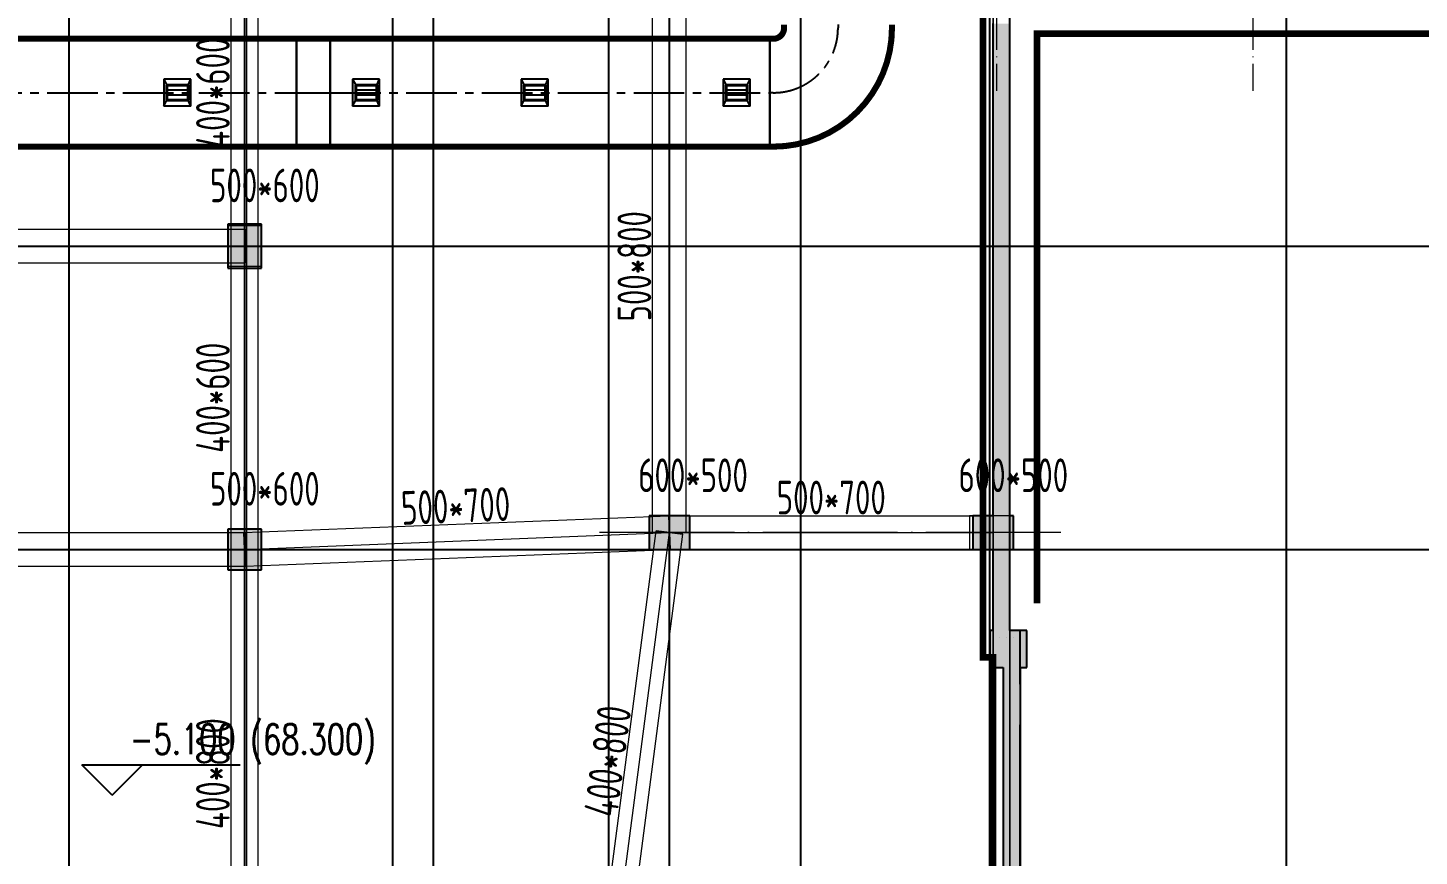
# Model space of a CAD drawing. Extents: x 369444 to 684549, y -549309 to 575337.
# Drawn here: x 585009 to 605643, y 429957 to 442245 of the extents above; entities that cross this region are included whole.
import ezdxf

# ---------------------------------------------------------------- set-up
doc = ezdxf.new("R2010")
doc.units = 0
doc.header["$LTSCALE"] = 1000
doc.header["$MEASUREMENT"] = 0
for name, pattern in [('CENTER2', [1.125, 0.75, -0.125, 0.125, -0.125]), ('DASH', [0.35, 0.25, -0.1]), ('DOTE', [2.42, 2, -0.2, 0.02, -0.2])]:
    doc.linetypes.add(name, pattern=pattern)
for name, color, linetype, lineweight, true_color in [('-1-0-1', 7, 'Continuous', 0, 0xc0c0c0), ('-1-1-2', 7, 'Continuous', 0, 0xc0c0c0), ('-2-0-1', 1, 'Continuous', 0, 0xff0000), ('-2-1-2', 9, 'Continuous', 0, 0x808080), ('1-6-1', 7, 'Continuous', 0, 0x55ff55), ('1-6-2', 7, 'Continuous', 0, 0x55ff55), ('11-6-1', 2, 'Continuous', 0, 0xffff00), ('11-6-2', 2, 'Continuous', 0, 0xffff00), ('11-6-5', 2, 'Continuous', 0, 0xffff00), ('12-6-1', 4, 'Continuous', 0, 0x00ffff), ('12-6-2', 4, 'Continuous', 0, 0x00ffff), ('12-6-5', 4, 'Continuous', 0, 0x00ffff)]:
    doc.layers.add(name, color=color, linetype=linetype, lineweight=lineweight, true_color=true_color)
for name, color, linetype in [('A-WALL-HATCH', 8, 'Continuous'), ('COLUMN', 9, 'Continuous'), ('DOTE', 1, 'Continuous'), ('DUCT-排烟中心线', 5, 'CENTER2'), ('DUCT-排烟法兰', 4, 'Continuous'), ('DUCT-排烟管', 2, 'Continuous'), ('DUCT-排烟管端线', 4, 'Continuous'), ('HS-A-轮廓线-地下室', 3, 'DASH'), ('PUB_HATCH', 8, 'Continuous'), ('WALL', 9, 'Continuous'), ('二期轮廓线', 8, 'DASH'), ('景观场地标高', 4, 'Continuous'), ('防火分区线', 7, 'Continuous'), ('风管标注', 3, 'Continuous')]:
    doc.layers.add(name, color=color, linetype=linetype)
doc.layers.add("DOTE'", color=212, linetype='DOTE', lineweight=9)
doc.layers.add('DOTE2', color=122, linetype='DOTE', lineweight=9)
doc.styles.add('_TCH_DIM', font='SIMPLEX', dxfattribs={"bigfont": 'GBCBIG'})
doc.styles.add('yjkcad', font='yjkeng.shx', dxfattribs={"width": 0.7, "height": 250, "bigfont": 'yjkchn.shx'})

# ---------------------------------------------------------------- blocks, each defined once
blk = doc.blocks.new('N-风管')
at = {"color": 0}
for p, q in [((38489422981.045303, 3905535955.368454, 2600), (38489423029.045303, 3905535866.479565, 2600)), ((38489423381.045303, 3905535955.368454, 2600), (38489422981.045303, 3905535955.368454, 2600)), ((38489422981.045303, 3905535955.368454, 2600), (38489422981.045303, 3905535555.368454, 2600)), ((38489423341.045303, 3905535792.405491, 2600), (38489423029.045303, 3905535792.405491, 2600)), ((38489423341.045303, 3905535866.479565, 2600), (38489423381.045303, 3905535955.368454, 2600)), ((38489423381.045303, 3905535555.368454, 2600), (38489423381.045303, 3905535955.368454, 2600)), ((38489425780.545303, 3905535955.368454, 2600), (38489425828.545303, 3905535866.479565, 2600)), ((38489426180.545303, 3905535955.368454, 2600), (38489425780.545303, 3905535955.368454, 2600)), ((38489425780.545303, 3905535955.368454, 2600), (38489425780.545303, 3905535555.368454, 2600)), ((38489426140.545303, 3905535792.405491, 2600), (38489425828.545303, 3905535792.405491, 2600)), ((38489426140.545303, 3905535866.479565, 2600), (38489426180.545303, 3905535955.368454, 2600)), ((38489426180.545303, 3905535555.368454, 2600), (38489426180.545303, 3905535955.368454, 2600)), ((38489428280.545303, 3905535955.368454, 2600), (38489428328.545303, 3905535866.479565, 2600)), ((38489428680.545303, 3905535955.368454, 2600), (38489428280.545303, 3905535955.368454, 2600)), ((38489428280.545303, 3905535955.368454, 2600), (38489428280.545303, 3905535555.368454, 2600)), ((38489428640.545303, 3905535792.405491, 2600), (38489428328.545303, 3905535792.405491, 2600)), ((38489428640.545303, 3905535866.479565, 2600), (38489428680.545303, 3905535955.368454, 2600)), ((38489428680.545303, 3905535555.368454, 2600), (38489428680.545303, 3905535955.368454, 2600)), ((38489431275.545303, 3905535955.368454, 2600), (38489431323.545303, 3905535866.479565, 2600)), ((38489431675.545303, 3905535955.368454, 2600), (38489431275.545303, 3905535955.368454, 2600)), ((38489431275.545303, 3905535955.368454, 2600), (38489431275.545303, 3905535555.368454, 2600)), ((38489431635.545303, 3905535792.405491, 2600), (38489431323.545303, 3905535792.405491, 2600)), ((38489431635.545303, 3905535866.479565, 2600), (38489431675.545303, 3905535955.368454, 2600)), ((38489431675.545303, 3905535555.368454, 2600), (38489431675.545303, 3905535955.368454, 2600)), ((38489422981.045303, 3905535555.368454, 2600), (38489423029.045303, 3905535644.257343, 2600)), ((38489423341.045303, 3905535718.331417, 2600), (38489423029.045303, 3905535718.331417, 2600)), ((38489423381.045303, 3905535555.368454, 2600), (38489423341.045303, 3905535644.257343, 2600)), ((38489425780.545303, 3905535555.368454, 2600), (38489425828.545303, 3905535644.257343, 2600)), ((38489426140.545303, 3905535718.331417, 2600), (38489425828.545303, 3905535718.331417, 2600)), ((38489426180.545303, 3905535555.368454, 2600), (38489426140.545303, 3905535644.257343, 2600)), ((38489428280.545303, 3905535555.368454, 2600), (38489428328.545303, 3905535644.257343, 2600)), ((38489428640.545303, 3905535718.331417, 2600), (38489428328.545303, 3905535718.331417, 2600)), ((38489428680.545303, 3905535555.368454, 2600), (38489428640.545303, 3905535644.257343, 2600)), ((38489431275.545303, 3905535555.368454, 2600), (38489431323.545303, 3905535644.257343, 2600)), ((38489431635.545303, 3905535718.331417, 2600), (38489431323.545303, 3905535718.331417, 2600)), ((38489431675.545303, 3905535555.368454, 2600), (38489431635.545303, 3905535644.257343, 2600))]:
    blk.add_line(p, q, dxfattribs=at)
at = {"color": 0, "lineweight": 40}
for p, q in [((38489423029.045303, 3905535866.479565, 2600), (38489423029.045303, 3905535644.257343, 2600)), ((38489423029.045303, 3905535866.479565, 2600), (38489423341.045303, 3905535866.479565, 2600)), ((38489423341.045303, 3905535644.257343, 2600), (38489423341.045303, 3905535866.479565, 2600)), ((38489425828.545303, 3905535866.479565, 2600), (38489425828.545303, 3905535644.257343, 2600)), ((38489425828.545303, 3905535866.479565, 2600), (38489426140.545303, 3905535866.479565, 2600)), ((38489426140.545303, 3905535644.257343, 2600), (38489426140.545303, 3905535866.479565, 2600)), ((38489428328.545303, 3905535866.479565, 2600), (38489428328.545303, 3905535644.257343, 2600)), ((38489428328.545303, 3905535866.479565, 2600), (38489428640.545303, 3905535866.479565, 2600)), ((38489428640.545303, 3905535644.257343, 2600), (38489428640.545303, 3905535866.479565, 2600)), ((38489431323.545303, 3905535866.479565, 2600), (38489431323.545303, 3905535644.257343, 2600)), ((38489431323.545303, 3905535866.479565, 2600), (38489431635.545303, 3905535866.479565, 2600)), ((38489431635.545303, 3905535644.257343, 2600), (38489431635.545303, 3905535866.479565, 2600)), ((38489423029.045303, 3905535644.257343, 2600), (38489423341.045303, 3905535644.257343, 2600)), ((38489425828.545303, 3905535644.257343, 2600), (38489426140.545303, 3905535644.257343, 2600)), ((38489428328.545303, 3905535644.257343, 2600), (38489428640.545303, 3905535644.257343, 2600)), ((38489431323.545303, 3905535644.257343, 2600), (38489431635.545303, 3905535644.257343, 2600))]:
    blk.add_line(p, q, dxfattribs=at)
at = {"color": 0, "linetype": 'Continuous'}
for p, q in [((38489423381.045303, 3905535555.368454, 2600), (38489422981.045303, 3905535555.368454, 2600)), ((38489426180.545303, 3905535555.368454, 2600), (38489425780.545303, 3905535555.368454, 2600)), ((38489428680.545303, 3905535555.368454, 2600), (38489428280.545303, 3905535555.368454, 2600)), ((38489431675.545303, 3905535555.368454, 2600), (38489431275.545303, 3905535555.368454, 2600))]:
    blk.add_line(p, q, dxfattribs=at)
at = {"layer": 'DUCT-排烟中心线', "color": 0}
for p, q in [((38489432980.627274, 3905536765.368454), (38489432980.627274, 3905536715.368454)), ((38489417876.766876, 3905535755.368454), (38489424950.127274, 3905535755.368454)), ((38489424950.327263, 3905535755.368454), (38489425450.327263, 3905535755.368454)), ((38489425450.52726, 3905535755.368454), (38489431970.427269, 3905535755.368454)), ((38489432020.627274, 3905535755.368454), (38489431970.627274, 3905535755.368454))]:
    blk.add_line(p, q, dxfattribs=at)
blk.add_arc((38489432020.627274, 3905536715.368454), 960, 270, 359.9999999715, dxfattribs=at)
at = {"layer": 'DUCT-排烟法兰', "color": 0}
for p, q in [((38489424950.227257, 3905536595.368454), (38489424950.227257, 3905534915.368454)), ((38489425450.427261, 3905534915.368454), (38489425450.427261, 3905536595.368454)), ((38489431970.527267, 3905536595.368454), (38489431970.527267, 3905534915.368454))]:
    blk.add_line(p, q, dxfattribs=at)
at = {"layer": 'DUCT-排烟管', "color": 0, "extrusion": (0, 0, -1), "const_width": 90}
for points in [[(-38489433780.627274, 3905536715.368454, 0.4142135623), (-38489432020.627274, 3905534955.368454)], [(-38489432180.627274, 3905536715.368454, 0.4142135624), (-38489432020.627274, 3905536555.368454)]]:
    blk.add_lwpolyline(points, format="xyb", dxfattribs=at)
at = {"layer": 'DUCT-排烟管', "color": 0, "const_width": 90}
for points in [[(38489432180.627274, 3905536715.368454), (38489432180.627274, 3905536765.368454)], [(38489433780.627274, 3905536765.368454), (38489433780.627274, 3905536715.368454)], [(38489424950.127274, 3905536555.368454), (38489417876.766876, 3905536555.368454)], [(38489424950.327263, 3905536555.368454), (38489425450.327263, 3905536555.368454)], [(38489431970.427269, 3905536555.368454), (38489425450.52726, 3905536555.368454)], [(38489431970.627274, 3905536555.368454), (38489432020.627274, 3905536555.368454)], [(38489417876.766876, 3905534955.368454), (38489424950.127274, 3905534955.368454)], [(38489424950.327263, 3905534955.368454), (38489425450.327263, 3905534955.368454)], [(38489425450.52726, 3905534955.368454), (38489431970.427269, 3905534955.368454)], [(38489432020.627274, 3905534955.368454), (38489431970.627274, 3905534955.368454)]]:
    blk.add_lwpolyline(points, dxfattribs=at)
at = {"layer": 'DUCT-排烟管端线', "color": 0}
for p, q in [((38489424950.127274, 3905534955.368454), (38489424950.127274, 3905536555.368454)), ((38489424950.327263, 3905536555.368454), (38489424950.327263, 3905534955.368454)), ((38489425450.327263, 3905534955.368454), (38489425450.327263, 3905536555.368454)), ((38489425450.52726, 3905536555.368454), (38489425450.52726, 3905534955.368454)), ((38489431970.427269, 3905534955.368454), (38489431970.427269, 3905536555.368454)), ((38489431970.627274, 3905534955.368454), (38489431970.627274, 3905536555.368454))]:
    blk.add_line(p, q, dxfattribs=at)

msp = doc.modelspace()

# ---------------------------------------------------------------- hatches: boundary and pattern name
at = {"layer": 'A-WALL-HATCH'}
for points in [[(587974.7, 438681.6), (588474.7, 438681.6), (588474.7, 439331.6), (587974.7, 439331.6)], [(594224.7, 434506.6), (594824.7, 434506.6), (594824.7, 435006.6), (594224.7, 435006.6)], [(599024.6, 434506.9), (599624.6, 434506.9), (599624.6, 435006.9), (599024.6, 435006.9)], [(587974.7, 434206.6), (588474.7, 434206.6), (588474.7, 434806.6), (587974.7, 434806.6)], [(599274.5, 432757), (599824.5, 432757), (599824.5, 433307), (599274.5, 433307)]]:
    msp.add_hatch(color=256, dxfattribs=at).paths.add_polyline_path(points)
at = {"layer": 'PUB_HATCH', "linetype": 'ByBlock'}
for points in [[(599574.5, 442307), (599324.5, 442307), (599324.5, 435006.9), (599574.5, 435006.9)], [(599574.5, 434506.9), (599324.5, 434506.9), (599324.5, 433307), (599574.5, 433307)], [(599474.4, 429482), (599724.4, 429482), (599724.4, 432757), (599474.4, 432757)]]:
    msp.add_hatch(color=256, dxfattribs=at).paths.add_polyline_path(points)

# ---------------------------------------------------------------- linework, layer by layer
at = {"layer": '-1-0-1', "color": 0}
for p in [(588224.3, 439007.1, -3600), (594524.3, 434757.1, -3600), (599324.3, 434757.1, -3600), (588224.3, 434507.1, -3600)]:
    msp.add_point(p, dxfattribs=at)
at = {"layer": '-1-1-2', "color": 0}
for p, q in [((588224.3, 439007.1, -3600), (588224.3, 439007.1)), ((594524.3, 434757.1, -3600), (594524.3, 434757.1)), ((599324.3, 434757.1, -3600), (599324.3, 434757.1)), ((588224.3, 434507.1, -3600), (588224.3, 434507.1))]:
    msp.add_line(p, q, dxfattribs=at)
at = {"layer": '-2-0-1', "color": 0}
for p, q in [((588224.3, 439007.1, -3600), (588224.3, 443557.1, -3600)), ((594524.3, 434757.1, -3600), (594524.3, 442657.1, -3600)), ((599324.3, 434757.1, -3600), (599324.3, 442657.1, -3600)), ((580174.3, 439007.1, -3600), (588224.3, 439007.1, -3600)), ((588224.3, 434507.1, -3600), (588224.3, 439007.1, -3600)), ((588224.3, 434507.1, -3600), (594524.3, 434757.1, -3600)), ((593624.3, 427857.1, -3600), (594524.3, 434757.1, -3600)), ((594524.3, 434757.1, -3600), (599324.3, 434757.1, -3600)), ((599324.3, 427857.1, -3600), (599324.3, 434757.1, -3600)), ((580174.3, 434507.1, -3600), (588224.3, 434507.1, -3600)), ((588224.3, 427857.1, -3600), (588224.3, 434507.1, -3600))]:
    msp.add_line(p, q, dxfattribs=at)
at = {"layer": '-2-1-2', "color": 0}
for p, q in [((588224.3, 439007.1), (588224.3, 443557.1)), ((594524.3, 434757.1), (594524.3, 442657.1)), ((599324.3, 434757.1), (599324.3, 442657.1)), ((580174.3, 439007.1), (588224.3, 439007.1)), ((588224.3, 434507.1), (588224.3, 439007.1)), ((588224.3, 434507.1), (594524.3, 434757.1)), ((593624.3, 427857.1), (594524.3, 434757.1)), ((594524.3, 434757.1), (599324.3, 434757.1)), ((599324.3, 427857.1), (599324.3, 434757.1)), ((580174.3, 434507.1), (588224.3, 434507.1)), ((588224.3, 427857.1), (588224.3, 434507.1))]:
    msp.add_line(p, q, dxfattribs=at)
at = {"layer": '1-6-1', "color": 0}
for p, q in [((599274.3, 442807.1, -3600), (599274.3, 434757.1, -3600)), ((599274.3, 434757.1), (599274.3, 442807.1)), ((599574.3, 442507.1), (599574.3, 434757.1)), ((599574.3, 434757.1, -3600), (599574.3, 442507.1, -3600)), ((599274.3, 434757.1, -3600), (599274.3, 434757.1)), ((599274.3, 434757.1, -3600), (599274.3, 427857.1, -3600)), ((599274.3, 434757.1), (599274.3, 434757.1, -3600)), ((599274.3, 427857.1), (599274.3, 434757.1)), ((599574.3, 434757.1), (599574.3, 434757.1, -3600)), ((599574.3, 434757.1), (599574.3, 427857.1)), ((599574.3, 434757.1, -3600), (599574.3, 434757.1)), ((599574.3, 427857.1, -3600), (599574.3, 434757.1, -3600))]:
    msp.add_line(p, q, dxfattribs=at)
at = {"layer": '1-6-2', "color": 0}
for p, q in [((599324.3, 442657.1), (599324.3, 434757.1)), ((599324.3, 434757.1, -3600), (599324.3, 442657.1, -3600)), ((599324.3, 434757.1), (599324.3, 434757.1, -3600)), ((599324.3, 434757.1), (599324.3, 427857.1)), ((599324.3, 434757.1, -3600), (599324.3, 434757.1)), ((599324.3, 427857.1, -3600), (599324.3, 434757.1, -3600))]:
    msp.add_line(p, q, dxfattribs=at)
at = {"layer": '11-6-1', "color": 0}
for p, q in [((587974.3, 439307.1), (587974.3, 438707.1)), ((588474.3, 439307.1), (587974.3, 439307.1)), ((587974.3, 439307.1, -3600), (587974.3, 438707.1, -3600)), ((588474.3, 439307.1, -3600), (587974.3, 439307.1, -3600)), ((587974.3, 439307.1, -3600), (587974.3, 439307.1)), ((588474.3, 438707.1), (588474.3, 439307.1)), ((588474.3, 438707.1, -3600), (588474.3, 439307.1, -3600)), ((588474.3, 439307.1, -3600), (588474.3, 439307.1)), ((587974.3, 438707.1), (588474.3, 438707.1)), ((587974.3, 438707.1, -3600), (588474.3, 438707.1, -3600)), ((587974.3, 438707.1, -3600), (587974.3, 438707.1)), ((588474.3, 438707.1, -3600), (588474.3, 438707.1)), ((594224.3, 435007.1), (594224.3, 434507.1)), ((594824.3, 435007.1), (594224.3, 435007.1)), ((594224.3, 435007.1, -3600), (594224.3, 434507.1, -3600)), ((594824.3, 435007.1, -3600), (594224.3, 435007.1, -3600)), ((594224.3, 435007.1, -3600), (594224.3, 435007.1)), ((594824.3, 434507.1), (594824.3, 435007.1)), ((594824.3, 434507.1, -3600), (594824.3, 435007.1, -3600)), ((594824.3, 435007.1, -3600), (594824.3, 435007.1)), ((598974.3, 435007.1), (598974.3, 434507.1)), ((599574.3, 435007.1), (598974.3, 435007.1)), ((598974.3, 435007.1, -3600), (598974.3, 434507.1, -3600)), ((599574.3, 435007.1, -3600), (598974.3, 435007.1, -3600)), ((598974.3, 435007.1, -3600), (598974.3, 435007.1)), ((599574.3, 434507.1), (599574.3, 435007.1)), ((599574.3, 434507.1, -3600), (599574.3, 435007.1, -3600)), ((599574.3, 435007.1, -3600), (599574.3, 435007.1)), ((587974.3, 434807.1), (587974.3, 434207.1)), ((588474.3, 434807.1), (587974.3, 434807.1)), ((587974.3, 434807.1, -3600), (587974.3, 434207.1, -3600)), ((588474.3, 434807.1, -3600), (587974.3, 434807.1, -3600)), ((587974.3, 434807.1, -3600), (587974.3, 434807.1)), ((588474.3, 434207.1), (588474.3, 434807.1)), ((588474.3, 434207.1, -3600), (588474.3, 434807.1, -3600)), ((588474.3, 434807.1, -3600), (588474.3, 434807.1)), ((594224.3, 434507.1), (594824.3, 434507.1)), ((594224.3, 434507.1, -3600), (594824.3, 434507.1, -3600)), ((594224.3, 434507.1, -3600), (594224.3, 434507.1)), ((594824.3, 434507.1, -3600), (594824.3, 434507.1)), ((598974.3, 434507.1), (599574.3, 434507.1)), ((598974.3, 434507.1, -3600), (599574.3, 434507.1, -3600)), ((598974.3, 434507.1, -3600), (598974.3, 434507.1)), ((599574.3, 434507.1, -3600), (599574.3, 434507.1)), ((587974.3, 434207.1), (588474.3, 434207.1)), ((587974.3, 434207.1, -3600), (588474.3, 434207.1, -3600)), ((587974.3, 434207.1, -3600), (587974.3, 434207.1)), ((588474.3, 434207.1, -3600), (588474.3, 434207.1))]:
    msp.add_line(p, q, dxfattribs=at)
at = {"layer": '11-6-2', "color": 0}
for p, q in [((588224.3, 439007.1, -3600), (588224.3, 439007.1)), ((594524.3, 434757.1, -3600), (594524.3, 434757.1)), ((599324.3, 434757.1, -3600), (599324.3, 434757.1)), ((588224.3, 434507.1, -3600), (588224.3, 434507.1))]:
    msp.add_line(p, q, dxfattribs=at)
at = {"layer": '12-6-1', "color": 0}
for p, q in [((588024.3, 439007.1, -5100), (588024.3, 443557.1, -5100)), ((588024.3, 439007.1, -5700), (588024.3, 443557.1, -5700)), ((588424.3, 439007.1, -5100), (588424.3, 443557.1, -5100)), ((588424.3, 439007.1, -5700), (588424.3, 443557.1, -5700)), ((594274.3, 434757.1), (594274.3, 442657.1)), ((594274.3, 434757.1, -800), (594274.3, 442657.1, -800)), ((594774.3, 434757.1), (594774.3, 442657.1)), ((594774.3, 434757.1, -800), (594774.3, 442657.1, -800)), ((580174.3, 439257.1), (588224.3, 439257.1)), ((580174.3, 439257.1, -800), (588224.3, 439257.1, -800)), ((588224.3, 439257.1), (588224.3, 438757.1)), ((588224.3, 439257.1, -800), (588224.3, 439257.1)), ((588224.3, 438757.1, -800), (588224.3, 439257.1, -800)), ((588024.3, 439007.1, -5100), (588424.3, 439007.1, -5100)), ((588024.3, 439007.1, -5700), (588024.3, 439007.1, -5100)), ((588424.3, 439007.1, -5700), (588024.3, 439007.1, -5700)), ((588024.3, 439007.1, -5100), (588424.3, 439007.1, -5100)), ((588024.3, 439007.1, -5700), (588024.3, 439007.1, -5100)), ((588424.3, 439007.1, -5700), (588024.3, 439007.1, -5700)), ((588024.3, 434507.1, -5100), (588024.3, 439007.1, -5100)), ((588024.3, 434507.1, -5700), (588024.3, 439007.1, -5700)), ((588424.3, 439007.1, -5100), (588424.3, 439007.1, -5700)), ((588424.3, 439007.1, -5100), (588424.3, 439007.1, -5700)), ((588424.3, 434507.1, -5100), (588424.3, 439007.1, -5100)), ((588424.3, 434507.1, -5700), (588424.3, 439007.1, -5700)), ((580174.3, 438757.1), (588224.3, 438757.1)), ((580174.3, 438757.1, -800), (588224.3, 438757.1, -800)), ((588224.3, 438757.1), (588224.3, 438757.1, -800)), ((588214.4, 434756.9), (594514.4, 435006.9)), ((588214.4, 434756.9, -700), (594514.4, 435006.9, -700)), ((594514.4, 435006.9), (594534.2, 434507.2)), ((594514.4, 435006.9, -700), (594514.4, 435006.9)), ((594534.2, 434507.2, -700), (594514.4, 435006.9, -700)), ((594524.3, 435007.1), (594524.3, 434507.1)), ((594524.3, 435007.1, -700), (594524.3, 435007.1)), ((594524.3, 434507.1, -700), (594524.3, 435007.1, -700)), ((594524.3, 435007.1), (599324.3, 435007.1)), ((594524.3, 435007.1, -700), (599324.3, 435007.1, -700)), ((599324.3, 435007.1), (599324.3, 434507.1)), ((599324.3, 435007.1, -700), (599324.3, 435007.1)), ((599324.3, 434507.1, -700), (599324.3, 435007.1, -700)), ((580174.3, 434757.1), (588224.3, 434757.1)), ((580174.3, 434757.1, -800), (588224.3, 434757.1, -800)), ((588214.4, 434756.9), (588234.2, 434257.2)), ((588214.4, 434756.9, -700), (588214.4, 434756.9)), ((588234.2, 434257.2, -700), (588214.4, 434756.9, -700)), ((588224.3, 434757.1), (588224.3, 434257.1)), ((588224.3, 434757.1, -800), (588224.3, 434757.1)), ((588224.3, 434257.1, -800), (588224.3, 434757.1, -800)), ((593426, 427882.9), (594326, 434782.9)), ((593426, 427882.9, -800), (594326, 434782.9, -800)), ((594274.3, 434757.1), (594774.3, 434757.1)), ((594274.3, 434757.1, -800), (594274.3, 434757.1)), ((594774.3, 434757.1, -800), (594274.3, 434757.1, -800)), ((594326, 434782.9), (594722.6, 434731.2)), ((594326, 434782.9, -800), (594326, 434782.9)), ((594722.6, 434731.2, -800), (594326, 434782.9, -800)), ((594774.3, 434757.1), (594774.3, 434757.1, -800)), ((593822.6, 427831.2), (594722.6, 434731.2)), ((593822.6, 427831.2, -800), (594722.6, 434731.2, -800)), ((594722.6, 434731.2), (594722.6, 434731.2, -800)), ((588024.3, 434507.1, -5100), (588424.3, 434507.1, -5100)), ((588024.3, 434507.1, -5900), (588024.3, 434507.1, -5100)), ((588424.3, 434507.1, -5900), (588024.3, 434507.1, -5900)), ((588024.3, 427857.1, -5100), (588024.3, 434507.1, -5100)), ((588024.3, 427857.1, -5900), (588024.3, 434507.1, -5900)), ((588024.3, 434507.1, -5100), (588424.3, 434507.1, -5100)), ((588024.3, 434507.1, -5700), (588024.3, 434507.1, -5100)), ((588424.3, 434507.1, -5700), (588024.3, 434507.1, -5700)), ((588234.2, 434257.2), (594534.2, 434507.2)), ((588234.2, 434257.2, -700), (594534.2, 434507.2, -700)), ((588424.3, 434507.1, -5100), (588424.3, 434507.1, -5900)), ((588424.3, 427857.1, -5100), (588424.3, 434507.1, -5100)), ((588424.3, 427857.1, -5900), (588424.3, 434507.1, -5900)), ((588424.3, 434507.1, -5100), (588424.3, 434507.1, -5700)), ((594524.3, 434507.1), (594524.3, 434507.1, -700)), ((594524.3, 434507.1), (599324.3, 434507.1)), ((594524.3, 434507.1, -700), (599324.3, 434507.1, -700)), ((594534.2, 434507.2), (594534.2, 434507.2, -700)), ((599324.3, 434507.1), (599324.3, 434507.1, -700)), ((580174.3, 434257.1), (588224.3, 434257.1)), ((580174.3, 434257.1, -800), (588224.3, 434257.1, -800)), ((588224.3, 434257.1), (588224.3, 434257.1, -800)), ((588234.2, 434257.2), (588234.2, 434257.2, -700))]:
    msp.add_line(p, q, dxfattribs=at)
at = {"layer": '12-6-2', "color": 0}
for p, q in [((588224.3, 439007.1, -5100), (588224.3, 443557.1, -5100)), ((594524.3, 434757.1), (594524.3, 442657.1)), ((580174.3, 439007.1), (588224.3, 439007.1)), ((588224.3, 434507.1, -5100), (588224.3, 439007.1, -5100)), ((588224.3, 434507.1), (594524.3, 434757.1)), ((593624.3, 427857.1), (594524.3, 434757.1)), ((594524.3, 434757.1), (599324.3, 434757.1)), ((580174.3, 434507.1), (588224.3, 434507.1)), ((588224.3, 427857.1, -5100), (588224.3, 434507.1, -5100))]:
    msp.add_line(p, q, dxfattribs=at)
at = {"layer": 'COLUMN', "color": 8}
for p, q in [((588474.7, 439331.6), (587974.7, 439331.6)), ((587974.7, 439331.6), (587974.7, 438681.6)), ((588474.7, 438681.6), (588474.7, 439331.6)), ((587974.7, 438681.6), (588474.7, 438681.6)), ((594824.7, 435006.6), (594224.7, 435006.6)), ((594224.7, 435006.6), (594224.7, 434506.6)), ((594824.7, 434506.6), (594824.7, 435006.6)), ((599324.5, 435006.9), (599024.6, 435006.9)), ((599024.6, 435006.9), (599024.6, 434506.9)), ((599624.6, 435006.9), (599574.5, 435006.9)), ((599624.6, 434506.9), (599624.6, 435006.9)), ((588474.7, 434806.6), (587974.7, 434806.6)), ((587974.7, 434806.6), (587974.7, 434206.6)), ((588474.7, 434206.6), (588474.7, 434806.6)), ((594224.7, 434506.6), (594824.7, 434506.6)), ((599024.6, 434506.9), (599324.5, 434506.9)), ((599574.5, 434506.9), (599624.6, 434506.9)), ((587974.7, 434206.6), (588474.7, 434206.6)), ((599324.5, 433307), (599274.5, 433307)), ((599274.5, 433307), (599274.5, 432757)), ((599824.5, 433307), (599574.5, 433307)), ((599824.5, 432757), (599824.5, 433307)), ((599274.5, 432757), (599474.4, 432757)), ((599724.4, 432757), (599824.5, 432757))]:
    msp.add_line(p, q, dxfattribs=at)
at = {"layer": 'DOTE', "color": 8}
for p, q in [((585624.5, 261807), (585624.5, 476704.8)), ((588254.5, 261807), (588254.5, 476704.8)), ((590424.5, 59364.2), (590424.5, 476704.8)), ((591024.5, 261807), (591024.5, 476704.8)), ((593624.5, 261807), (593624.5, 476704.8)), ((594524.5, 261807), (594524.5, 476704.8)), ((596474.5, 261807), (596474.5, 476704.8)), ((599274.5, 59364.2), (599274.5, 476704.8)), ((603674.5, 261807), (603674.5, 476704.8))]:
    msp.add_line(p, q, dxfattribs=at)
at = {"layer": 'DOTE', "color": 8, "lineweight": -2}
for p, q in [((377844.4, 439007), (624570.9, 439007)), ((377844.4, 434507), (624570.9, 434507))]:
    msp.add_line(p, q, dxfattribs=at)
at = {"layer": "DOTE'"}
msp.add_lwpolyline([(600328, 434756.6), (593472.3, 434756.6)], dxfattribs=at)
at = {"layer": 'DOTE2', "linetype": 'DOTE', "ltscale": 0.5}
for points in [[(599374.5, 448970), (599374.5, 441308.9)], [(603174.7, 448970), (603174.7, 441308.9)]]:
    msp.add_lwpolyline(points, dxfattribs=at)
at = {"layer": 'HS-A-轮廓线-地下室', "lineweight": -2, "ltscale": 8}
msp.add_lwpolyline([(596724.5, 340907), (596724.5, 380057), (606974.5, 380057), (606974.5, 381057), (613674.5, 381057), (613674.5, 390857), (614474.5, 390857), (614474.5, 394357), (609274.5, 394357), (609274.5, 393907), (603924.5, 393907), (603924.5, 398907), (599724.4, 398907), (599724.4, 433307), (599574.5, 433307), (599574.5, 442606.9), (605524.5, 442606.9), (605524.5, 442606.9), (605524.5, 460257), (603774.5, 460256.9), (603774.5, 460257)], dxfattribs=at)
at = {"layer": 'WALL', "linetype": 'ByBlock'}
for p, q in [((599324.5, 435006.9), (599324.5, 442307)), ((599574.5, 435006.9), (599574.5, 442307)), ((599324.5, 433307), (599324.5, 434506.9)), ((599574.5, 433307), (599574.5, 434506.9)), ((599424.5, 433207, 193.8), (599424.5, 433207, 193.8)), ((599524.5, 433207, 193.8), (599524.5, 433207, 193.8)), ((599624.4, 433207, 193.8), (599624.4, 433207, 193.8)), ((599474.4, 432757), (599474.4, 429482)), ((599724.4, 432757), (599724.4, 429482))]:
    msp.add_line(p, q, dxfattribs=at)
at = {"layer": '二期轮廓线', "ltscale": 6}
msp.add_lwpolyline([(599724.6, 398907), (599724.6, 433307), (599574.6, 433307), (599574.7, 442606.9), (605524.6, 442606.9), (605524.6, 442606.9), (605524.6, 460257), (603774.6, 460256.9), (603774.6, 460257), (603774.6, 473207), (592974.6, 473207), (592974.6, 470757), (537864.7, 470756.9)], dxfattribs=at)
at = {"layer": '景观场地标高'}
for p, q in [((586261.2, 430863.1), (585811.2, 431313.1)), ((585811.2, 431313.1), (588158.7, 431313.1)), ((586261.2, 430863.1), (586711.2, 431313.1))]:
    msp.add_line(p, q, dxfattribs=at)
at = {"layer": '防火分区线', "color": 6, "linetype": 'DASH', "ltscale": 8, "const_width": 100}
for points in [[(597324.5, 458031.9), (597324.5, 459233.4), (599749.6, 459223.9), (599749.6, 462261.3), (604174.5, 462272.9), (604174.5, 460656.9), (605874.5, 460656.9), (605874.5, 453650.3), (605874.5, 442156.9), (599974.5, 442156.9), (599974.5, 433707)], [(598124.5, 458430.3), (600549.6, 458420.8), (600549.6, 461463.4), (603374.5, 461470.8), (603374.5, 459856.9), (605074.5, 459856.9), (605074.5, 453650.3), (605074.5, 442956.9), (599174.5, 442956.9), (599174.5, 432907), (599324.4, 432907), (599324.4, 407057.7), (538424.4, 407043.8)]]:
    msp.add_lwpolyline(points, dxfattribs=at)

# ---------------------------------------------------------------- block references
at = {"layer": '风管标注', "color": 8}
msp.add_blockref('N-风管', (-38488835956.2, -3905094473.4), dxfattribs=at)

# ---------------------------------------------------------------- texts
at = {"layer": '11-6-5', "color": 0, "char_height": 500, "attachment_point": 8, "style": 'yjkcad'}
for s, insert in [('500*600', (588524.3, 439657.1, -3600)), ('600*500', (594874.3, 435357.1, -3600)), ('600*500', (599624.3, 435357.1, -3600)), ('500*600', (588524.3, 435157.1, -3600))]:
    msp.add_mtext(s, dxfattribs=dict(at, insert=insert))
at = {"layer": '12-6-5', "color": 0, "char_height": 500, "attachment_point": 8, "style": 'yjkcad'}
for s, insert, rotation in [('400*600', (588004.3, 441282.1), 90), ('500*800', (594254.3, 438707.1), 90), ('400*600', (588004.3, 436757.1), 90), ('500*700', (591363.6, 434901.8), 2.27245), ('400*800', (593856.2, 431335.5), 82.56859), ('400*800', (588004.3, 431182.1), 90)]:
    msp.add_mtext(s, dxfattribs=dict(at, insert=insert, rotation=rotation))
at = {"layer": '12-6-5', "color": 0, "insert": (596924.3, 435027.1), "char_height": 500, "attachment_point": 8, "style": 'yjkcad'}
msp.add_mtext('500*700', dxfattribs=at)
at = {"layer": '景观场地标高', "color": 7, "style": '_TCH_DIM', "width": 0.705882}
for s, p in [('-5.100', (586523.7, 431470.6)), ('(68.300)', (588308.7, 431470.6))]:
    msp.add_text(s, height=446.25, dxfattribs=at).set_placement(p)

doc.saveas('drawing.dxf')
